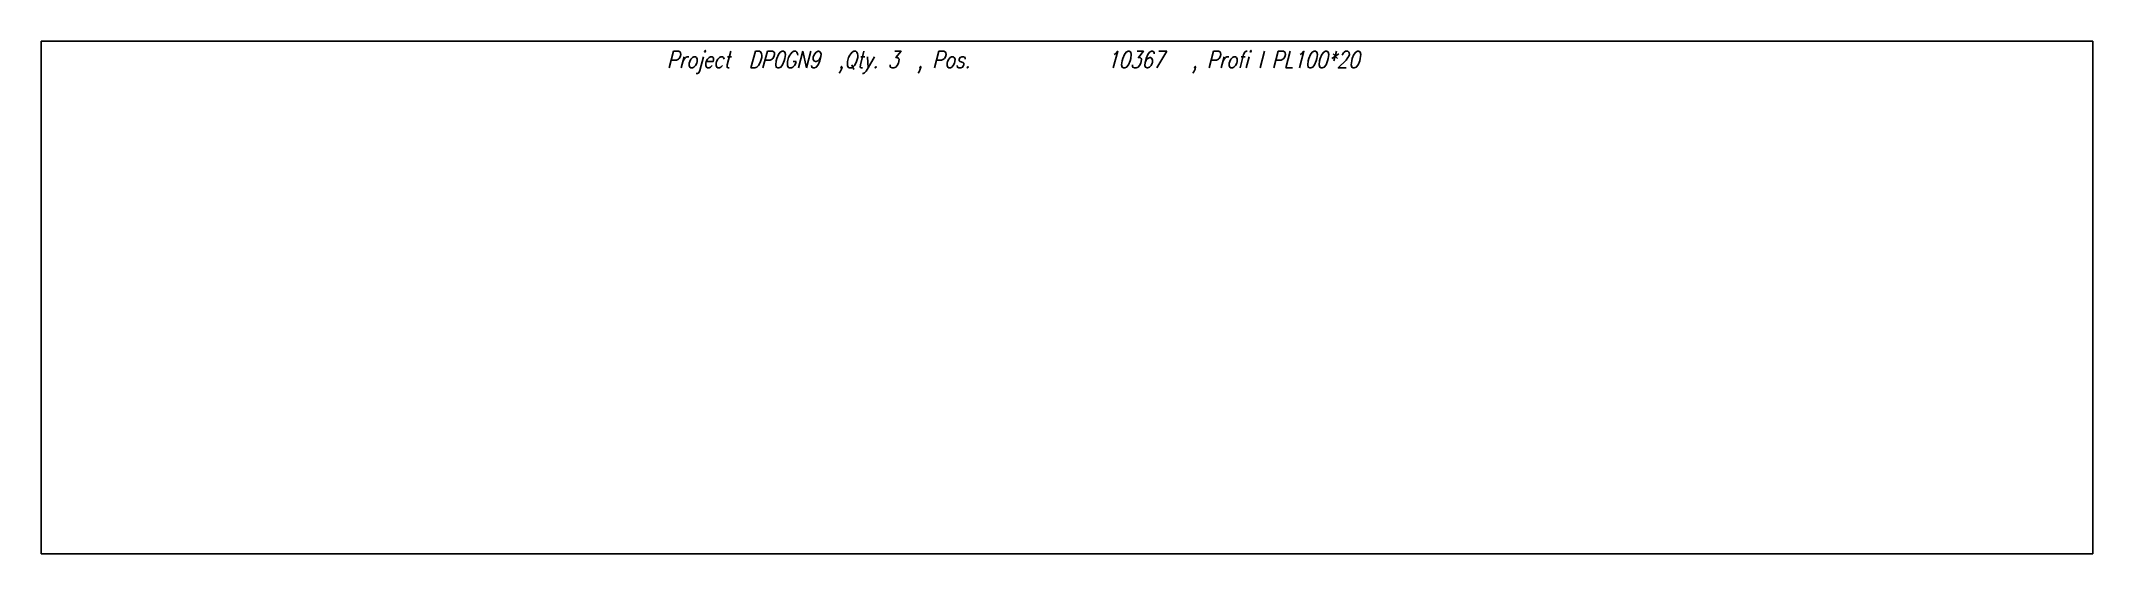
# Model space of a CAD drawing. Extents: x 0 to 400, y -50 to 50.
import ezdxf

# ---------------------------------------------------------------- set-up
doc = ezdxf.new("R2010")
doc.units = 0
doc.header["$LTSCALE"] = 10
doc.layers.add('TEILE', color=7, linetype='CONTINUOUS')
doc.layers.add('UNTERSCHRIFT', color=7, linetype='CONTINUOUS')
doc.styles.get("Standard").update_dxf_attribs({"font": 'ROMANS'})

msp = doc.modelspace()

# ---------------------------------------------------------------- linework, layer by layer
at = {"layer": 'TEILE', "color": 2}
for p, q in [((0, -50), (0, 50)), ((0, 50), (400.001526, 50)), ((400.001526, 50), (400.001526, -50)), ((400.001526, -50), (0, -50))]:
    msp.add_line(p, q, dxfattribs=at)

# ---------------------------------------------------------------- texts
at = {"layer": 'UNTERSCHRIFT', "color": 2, "oblique": 15, "width": 0.8}
for s, p in [('Project  DP0GN9  ,Qty. 3  , Pos. ', (122.000763, 44.750004)), ('  , Profi l PL100*20', (220.800751, 44.750004)), ('10367', (207.800751, 44.750004))]:
    msp.add_text(s, height=3.25, dxfattribs=at).set_placement(p)

doc.saveas('drawing.dxf')
